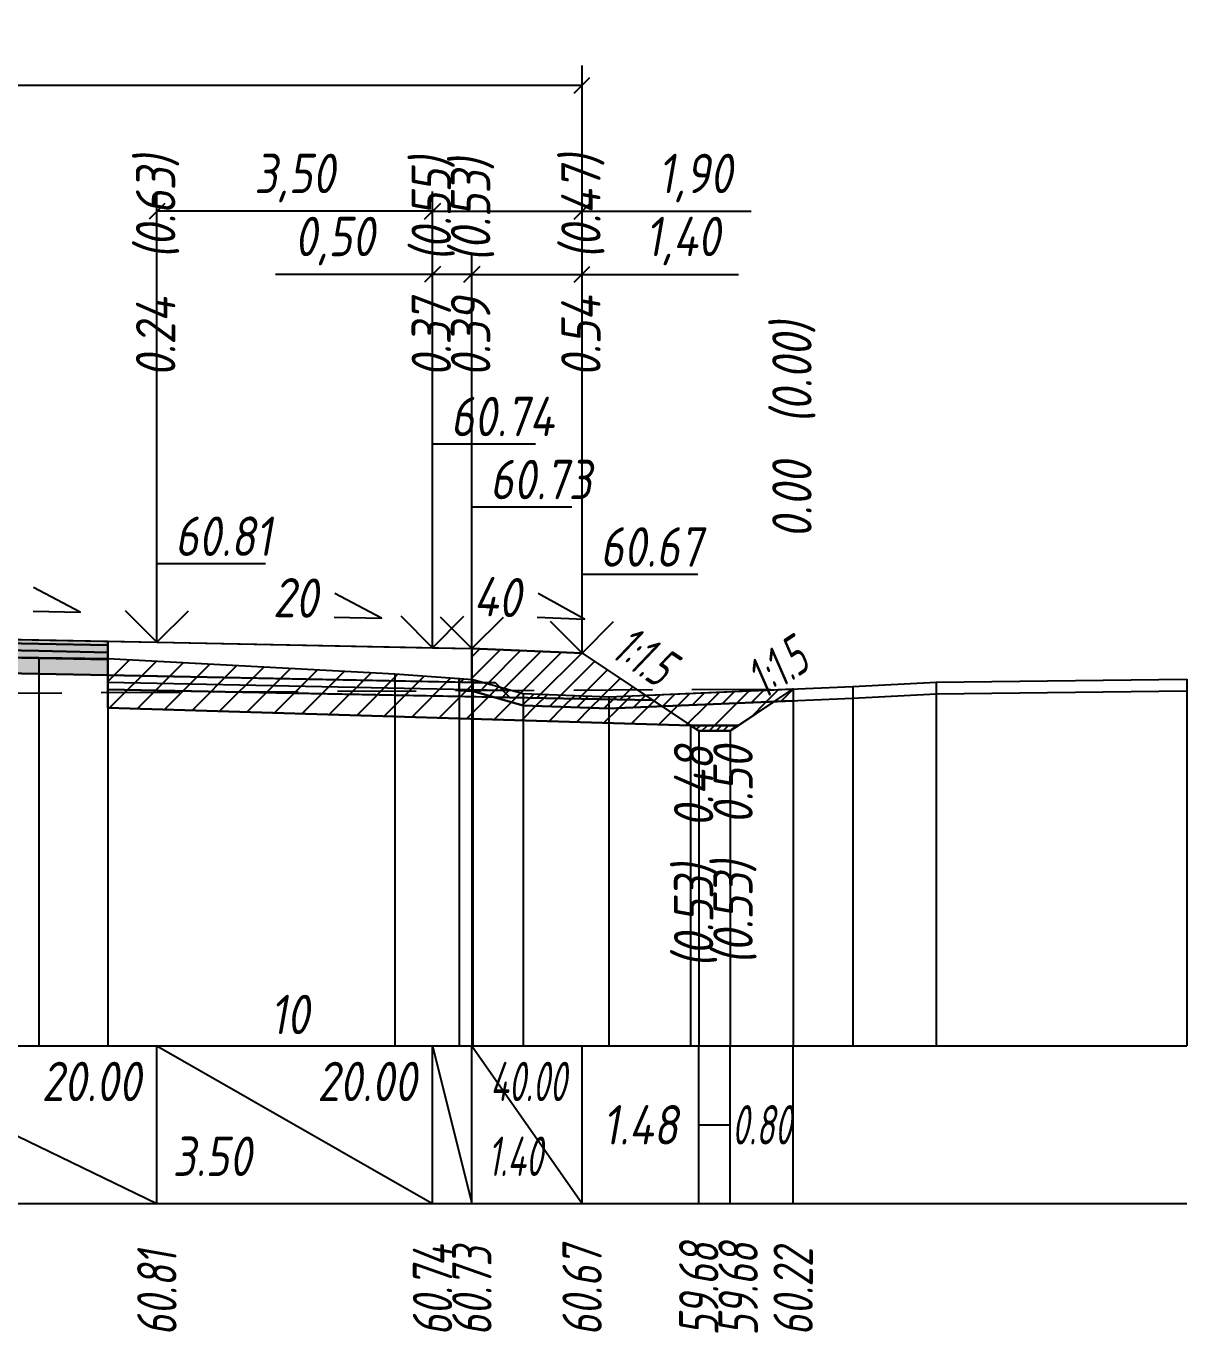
# Model space of a CAD drawing. Extents: x -717 to 1451, y -133302 to 233.
# Drawn here: x 169.5 to 243.2, y -62299.2 to -62216.3 of the extents above; entities that cross this region are included whole.
import ezdxf
from ezdxf.enums import TextEntityAlignment as Align

# ---------------------------------------------------------------- set-up
doc = ezdxf.new("R2010")
doc.units = 0
doc.linetypes.add('штриховая', pattern=[0.75, 0.5, -0.25])
for name, color, linetype in [('Интерполированный поперечник', 2, 'Continuous'), ('Код_514', 1, 'Continuous'), ('Контур_0', 7, 'Continuous'), ('Контур_2521', 7, 'Continuous'), ('Контур_2564', 7, 'Continuous'), ('Контур_2660', 7, 'Continuous'), ('Контур_2665', 7, 'Continuous'), ('Контур_400', 7, 'Continuous'), ('Контур_508', 7, 'Continuous'), ('Контур_512', 7, 'Continuous'), ('Контур_513', 7, 'Continuous'), ('Контур_818', 7, 'Continuous'), ('Красный поперечник', 1, 'Continuous'), ('Объём_2501', 7, 'Continuous'), ('Объём_2564', 7, 'Continuous'), ('Объём_2650', 7, 'Continuous'), ('Объём_2660', 7, 'Continuous'), ('Объём_2661', 7, 'Continuous'), ('Объём_2662', 7, 'Continuous'), ('Объём_2663', 7, 'Continuous'), ('Объём_2664', 7, 'Continuous'), ('Объём_2665', 7, 'Continuous'), ('Объём_2666', 7, 'Continuous'), ('Объём_2667', 7, 'Continuous'), ('Объём_2668', 7, 'Continuous'), ('Объём_2669', 7, 'Continuous'), ('Объём_2675', 7, 'Continuous'), ('Объём_2753', 7, 'Continuous'), ('Откосы', 7, 'Continuous'), ('Отметки покрытия', 7, 'Continuous'), ('Рабочие отметки', 7, 'Continuous'), ('Рабочие отметки доп.', 7, 'Continuous'), ('Слои выравнивания', 7, 'Continuous'), ('Таблица', 7, 'Continuous'), ('Уклоны проезжей части', 7, 'Continuous'), ('Черный поперечник', 3, 'Continuous')]:
    doc.layers.add(name, color=color, linetype=linetype)
for name, color, linetype, true_color in [('Контур_2540', 2, 'Continuous', 0xffff00), ('Контур_2560', 2, 'Continuous', 0xffff00), ('Контур_2561', 7, 'Continuous', 0xff8040), ('Контур_2562', 3, 'Continuous', 0x00ff00), ('Контур_2563', 7, 'Continuous', 0xff8000), ('Контур_2570', 7, 'Continuous', 0x80ff00), ('Контур_2725', 7, 'Continuous', 0x323232), ('Контур_2736', 4, 'Continuous', 0x00ffff), ('Контур_2737', 4, 'Continuous', 0x00ffff), ('Контур_2738', 4, 'Continuous', 0x00ffff), ('Контур_2739', 4, 'Continuous', 0x00ffff), ('Контур_2741', 4, 'Continuous', 0x00ffff), ('Контур_2742', 4, 'Continuous', 0x00ffff), ('Контур_2743', 4, 'Continuous', 0x00ffff), ('Контур_2744', 7, 'Continuous', 0xa4ffff), ('Контур_2745', 7, 'Continuous', 0xa4ffff), ('Контур_2747', 4, 'Continuous', 0x00ffff), ('Контур_2748', 4, 'Continuous', 0x00ffff), ('Контур_2749', 4, 'Continuous', 0x00ffff), ('Контур_2750', 4, 'Continuous', 0x00ffff), ('Контур_2751', 4, 'Continuous', 0x00ffff), ('Контур_2752', 4, 'Continuous', 0x00ffff), ('Контур_2760', 7, 'Continuous', 0x323232), ('Контур_2761', 7, 'Continuous', 0x323232), ('Контур_2762', 7, 'Continuous', 0x323232), ('Контур_2763', 7, 'Continuous', 0x323232), ('Контур_402', 7, 'Continuous', 0xff6464), ('Контур_703', 4, 'Continuous', 0x00ffff), ('Контур_705', 4, 'Continuous', 0x00ffff), ('Контур_707', 4, 'Continuous', 0x00ffff), ('Контур_720', 131, 'Continuous', 0xaaffff), ('Объём_2500', 7, 'Continuous', 0xc0c0c0), ('Объём_2520', 7, 'Continuous', 0x80ffff), ('Объём_2540', 2, 'Continuous', 0xffff00), ('Объём_2560', 2, 'Continuous', 0xffff00), ('Объём_2561', 7, 'Continuous', 0xff8040), ('Объём_2562', 3, 'Continuous', 0x00ff00), ('Объём_2563', 7, 'Continuous', 0xff8000), ('Объём_2570', 7, 'Continuous', 0x80ff00), ('Объём_2600', 7, 'Continuous', 0x808000), ('Объём_2620', 2, 'Continuous', 0xffff00), ('Объём_2746', 2, 'Continuous', 0xffff00)]:
    doc.layers.add(name, color=color, linetype=linetype, true_color=true_color)
doc.styles.get("Standard").update_dxf_attribs({"font": 'txt', "height": 2.5})
doc.styles.add('М', font='romand.shx', dxfattribs={"width": 0.8, "oblique": 10, "height": 2.5})
doc.dimstyles.new('ISO-25', dxfattribs={"dimtxt": 2.5, "dimasz": 2.5, "dimexe": 1.25, "dimexo": 0.625, "dimtad": 1, "dimtxsty": 'Standard', "dimcen": 2.5, "dimadec": 0, "dimazin": 0, "dimtfac": 1, "dimtmove": 0, "dimatfit": 3, "dimfxl": 1, "dimarcsym": 0})

# ---------------------------------------------------------------- blocks, each defined once
blk = doc.blocks.new('_Oblique')
at = {"color": 0, "linetype": 'ByBlock', "lineweight": -2}
blk.add_line((-0.5, -0.5), (0.5, 0.5), dxfattribs=at)
blk = doc.blocks.new('*D1494')
at = {"color": 0, "lineweight": -2, "transparency": 16777216}
for p, q in [((197.786, -62255.218), (197.786, -62230.778)), ((204.786, -62255.498), (204.786, -62230.778)), ((197.786, -62232.028), (204.786, -62232.028)), ((204.786, -62232.028), (214.723, -62232.028))]:
    blk.add_line(p, q, dxfattribs=at)
at = {"layer": 'Defpoints', "color": 0, "transparency": 16777216}
for p in [(204.786, -62232.028), (197.786, -62255.843), (204.786, -62256.123)]:
    blk.add_point(p, dxfattribs=at)
at = {"color": 0, "lineweight": -2, "transparency": 16777216, "rotation": 180}
blk.add_blockref('_Oblique', (197.786, -62232.028), dxfattribs=at)
at = {"color": 0, "lineweight": -2, "transparency": 16777216}
blk.add_blockref('_Oblique', (204.786, -62232.028), dxfattribs=at)
at = {"color": 0, "transparency": 16777216, "insert": (211.183, -62229.915), "char_height": 2.5, "width": 8.75, "attachment_point": 5, "style": 'М'}
blk.add_mtext('1,40', dxfattribs=at)
blk = doc.blocks.new('*D1496')
at = {"color": 0, "lineweight": -2, "transparency": 16777216}
for p, q in [((195.286, -62255.168), (195.286, -62230.778)), ((197.786, -62255.218), (197.786, -62230.778)), ((195.286, -62232.028), (185.314, -62232.028)), ((197.786, -62232.028), (195.286, -62232.028))]:
    blk.add_line(p, q, dxfattribs=at)
at = {"layer": 'Defpoints', "color": 0, "transparency": 16777216}
for p in [(197.786, -62232.028), (195.286, -62255.793), (197.786, -62255.843)]:
    blk.add_point(p, dxfattribs=at)
at = {"color": 0, "lineweight": -2, "transparency": 16777216, "rotation": 180}
blk.add_blockref('_Oblique', (195.286, -62232.028), dxfattribs=at)
at = {"color": 0, "lineweight": -2, "transparency": 16777216}
blk.add_blockref('_Oblique', (197.786, -62232.028), dxfattribs=at)
at = {"color": 0, "transparency": 16777216, "insert": (189.076, -62229.915), "char_height": 2.5, "width": 9.16667, "attachment_point": 5, "style": 'М'}
blk.add_mtext('0,50', dxfattribs=at)
blk = doc.blocks.new('*D1498')
at = {"color": 0, "lineweight": -2, "transparency": 16777216}
for p, q in [((177.786, -62254.818), (177.786, -62226.778)), ((195.286, -62255.168), (195.286, -62226.778)), ((195.286, -62228.028), (177.786, -62228.028))]:
    blk.add_line(p, q, dxfattribs=at)
at = {"layer": 'Defpoints', "color": 0, "transparency": 16777216}
for p in [(177.786, -62228.028), (177.786, -62255.443), (195.286, -62255.793)]:
    blk.add_point(p, dxfattribs=at)
at = {"color": 0, "lineweight": -2, "transparency": 16777216, "rotation": 180}
blk.add_blockref('_Oblique', (177.786, -62228.028), dxfattribs=at)
at = {"color": 0, "lineweight": -2, "transparency": 16777216}
blk.add_blockref('_Oblique', (195.286, -62228.028), dxfattribs=at)
at = {"color": 0, "transparency": 16777216, "insert": (186.536, -62225.915), "char_height": 2.5, "width": 9.58333, "attachment_point": 5, "style": 'М'}
blk.add_mtext('3,50', dxfattribs=at)
blk = doc.blocks.new('*D1499')
at = {"color": 0, "lineweight": -2, "transparency": 16777216}
for p, q in [((195.286, -62255.168), (195.286, -62226.778)), ((204.786, -62255.498), (204.786, -62226.778)), ((195.286, -62228.028), (204.786, -62228.028)), ((204.786, -62228.028), (215.513, -62228.028))]:
    blk.add_line(p, q, dxfattribs=at)
at = {"layer": 'Defpoints', "color": 0, "transparency": 16777216}
for p in [(195.286, -62228.028), (195.286, -62255.793), (204.786, -62256.123)]:
    blk.add_point(p, dxfattribs=at)
at = {"color": 0, "lineweight": -2, "transparency": 16777216, "rotation": 180}
blk.add_blockref('_Oblique', (195.286, -62228.028), dxfattribs=at)
at = {"color": 0, "lineweight": -2, "transparency": 16777216}
blk.add_blockref('_Oblique', (204.786, -62228.028), dxfattribs=at)
at = {"color": 0, "transparency": 16777216, "insert": (211.973, -62225.915), "char_height": 2.5, "width": 8.75, "attachment_point": 5, "style": 'М'}
blk.add_mtext('1,90', dxfattribs=at)
blk = doc.blocks.new('*D1501')
at = {"color": 0, "lineweight": -2, "transparency": 16777216}
for p, q in [((109.286, -62255.498), (109.286, -62218.778)), ((204.786, -62255.498), (204.786, -62218.778)), ((109.286, -62220.028), (204.786, -62220.028))]:
    blk.add_line(p, q, dxfattribs=at)
at = {"layer": 'Defpoints', "color": 0, "transparency": 16777216}
for p in [(204.786, -62220.028), (109.286, -62256.123), (204.786, -62256.123)]:
    blk.add_point(p, dxfattribs=at)
at = {"color": 0, "lineweight": -2, "transparency": 16777216, "rotation": 180}
blk.add_blockref('_Oblique', (109.286, -62220.028), dxfattribs=at)
at = {"color": 0, "lineweight": -2, "transparency": 16777216}
blk.add_blockref('_Oblique', (204.786, -62220.028), dxfattribs=at)
at = {"color": 0, "transparency": 16777216, "insert": (157.036, -62217.915), "char_height": 2.5, "width": 10.41667, "attachment_point": 5, "style": 'М'}
blk.add_mtext('19,10', dxfattribs=at)

msp = doc.modelspace()

# ---------------------------------------------------------------- hatches: boundary and pattern name
at = {"layer": 'Объём_2563'}
h = msp.add_hatch(dxfattribs=at)
h.set_pattern_fill('ANSI31', color=256, scale=0.3)
h.paths.add_polyline_path([(200.204, -62258.879), (199.286, -62257.961), (197.786, -62257.931), (197.786, -62255.781), (204.786, -62256.061), (209.286, -62259.061)])
at = {"layer": 'Объём_2570'}
h = msp.add_hatch(dxfattribs=at)
h.set_pattern_fill('ANSI31', color=256, scale=0.2)
h.paths.add_polyline_path([(218.186, -62259.089), (206.49, -62259.58), (201.035, -62259.388), (197.845, -62258.486), (196.989, -62258.437), (196.989, -62257.687), (197.845, -62257.736), (201.035, -62258.638), (206.49, -62258.83), (218.186, -62258.339)])
at = {"layer": 'Объём_2600'}
h = msp.add_hatch(dxfattribs=at)
h.set_pattern_fill('ANSI31', color=6, scale=0.4)
h.paths.add_polyline_path([(192.894, -62257.371), (196.989, -62257.687), (196.989, -62258.437), (197.845, -62258.486), (201.035, -62259.388), (206.49, -62259.58), (216.985, -62259.139), (214.712, -62260.655), (211.677, -62260.655), (174.67, -62259.545), (174.67, -62256.402)])
h = msp.add_hatch(dxfattribs=at)
h.set_pattern_fill('HONEY', color=5, scale=0.3)
h.paths.add_polyline_path([(216.985, -62259.139), (218.186, -62258.339), (218.186, -62259.089)])
at = {"layer": 'Объём_2620'}
h = msp.add_hatch(dxfattribs=at)
h.set_pattern_fill('ANSI31', color=2, scale=0.1)
h.paths.add_polyline_path([(211.677, -62260.655), (214.712, -62260.655), (214.195, -62261), (212.195, -62261)])
at = {"layer": 'Слои выравнивания'}
for color, points in [(2, [(157.036, -62254.966), (163.679, -62255.099), (170.289, -62255.231), (174.67, -62255.318), (174.67, -62255.568), (170.289, -62255.481), (163.679, -62255.349), (157.036, -62255.216)]), (3, [(157.036, -62255.216), (163.679, -62255.349), (170.289, -62255.481), (174.67, -62255.568), (174.67, -62256.018), (170.289, -62255.931), (163.679, -62255.799), (157.036, -62255.666)]), (4, [(157.036, -62255.666), (163.679, -62255.799), (170.289, -62255.931), (174.67, -62256.018), (174.67, -62256.468), (170.289, -62256.381), (163.679, -62256.249), (157.036, -62256.116)]), (5, [(157.036, -62256.116), (163.679, -62256.249), (170.289, -62256.381), (174.67, -62256.468), (174.67, -62257.468), (170.289, -62257.381), (163.679, -62257.249), (157.036, -62257.116)])]:
    msp.add_hatch(color=color, dxfattribs=at).paths.add_polyline_path(points)

# ---------------------------------------------------------------- linework, layer by layer
at = {"layer": 'Интерполированный поперечник', "linetype": 'штриховая', "ltscale": 10, "flags": 128}
msp.add_lwpolyline([(91.753, -62258.985), (218.186, -62258.339)], dxfattribs=at)
at = {"layer": 'Код_514'}
for p, q in [((157.036, -62281), (177.786, -62291)), ((177.786, -62291), (177.786, -62281)), ((177.786, -62281), (195.286, -62291)), ((195.286, -62291), (195.286, -62281)), ((195.286, -62281), (197.786, -62291)), ((197.786, -62291), (197.786, -62281)), ((197.786, -62281), (204.786, -62291)), ((204.786, -62291), (204.786, -62281)), ((212.195, -62291), (212.195, -62281)), ((214.195, -62291), (214.195, -62281)), ((218.186, -62291), (218.186, -62281)), ((212.195, -62286), (214.195, -62286))]:
    msp.add_line(p, q, dxfattribs=at)
at = {"layer": 'Контур_0', "flags": 128}
for points in [[(174.67, -62255.318), (197.786, -62255.781), (197.786, -62257.931), (174.67, -62257.468), (174.67, -62255.318), (174.67, -62255.318)], [(204.786, -62256.061), (208.279, -62258.39), (208.279, -62258.39), (208.279, -62258.39), (208.279, -62258.39), (208.279, -62258.39), (208.279, -62258.39), (208.279, -62258.39), (208.279, -62258.39), (208.279, -62258.39), (208.279, -62258.39), (208.279, -62258.39), (208.279, -62258.39), (208.279, -62258.39), (208.279, -62258.39), (212.195, -62261)], [(204.786, -62256.061), (208.279, -62258.39), (208.279, -62258.39), (208.279, -62258.39), (208.279, -62258.39), (208.279, -62258.39), (208.279, -62258.39), (208.279, -62258.39), (208.279, -62258.39), (208.279, -62258.39), (208.279, -62258.39), (208.279, -62258.39), (208.279, -62258.39), (208.279, -62258.39), (208.279, -62258.39), (212.195, -62261), (214.195, -62261), (218.186, -62258.339), (218.186, -62258.339), (218.186, -62258.339), (218.186, -62258.339), (218.186, -62258.339), (218.186, -62258.339), (218.186, -62258.339), (218.186, -62258.339), (218.186, -62258.339), (218.186, -62258.339), (218.186, -62258.339), (218.186, -62258.339), (218.186, -62258.339)], [(177.786, -62257.531), (199.286, -62257.961), (200.204, -62258.879), (174.67, -62258.368), (174.67, -62257.468), (177.786, -62257.531), (177.786, -62257.531)], [(197.786, -62257.931), (199.286, -62257.961), (200.204, -62258.879), (209.286, -62259.061)]]:
    msp.add_lwpolyline(points, dxfattribs=at)
at = {"layer": 'Контур_2521', "color": 250, "flags": 128}
msp.add_lwpolyline([(174.67, -62257.918), (199.745, -62258.42)], dxfattribs=at)
at = {"layer": 'Контур_2540', "flags": 128}
msp.add_lwpolyline([(177.786, -62258.431), (209.286, -62259.061), (211.677, -62260.655), (174.67, -62259.545), (174.67, -62258.368), (177.786, -62258.431), (177.786, -62258.431)], dxfattribs=at)
at = {"layer": 'Контур_2560', "flags": 128}
msp.add_lwpolyline([(197.786, -62255.781), (204.786, -62256.061), (204.786, -62256.061), (204.786, -62256.061)], dxfattribs=at)
at = {"layer": 'Контур_2561', "flags": 128}
msp.add_lwpolyline([(197.786, -62255.781), (197.786, -62255.781), (204.786, -62256.061), (204.786, -62256.061), (197.786, -62255.781)], dxfattribs=at)
at = {"layer": 'Контур_2562', "flags": 128}
msp.add_lwpolyline([(204.786, -62256.061), (204.786, -62256.061), (204.786, -62256.061), (204.786, -62256.061), (204.786, -62256.061)], dxfattribs=at)
at = {"layer": 'Контур_2563', "flags": 128}
msp.add_lwpolyline([(200.204, -62258.879), (199.286, -62257.961), (197.786, -62257.931), (197.786, -62255.781), (204.786, -62256.061), (209.286, -62259.061), (200.204, -62258.879), (200.204, -62258.879)], dxfattribs=at)
at = {"layer": 'Контур_2564', "flags": 128}
msp.add_lwpolyline([(197.786, -62255.781), (204.786, -62256.061)], dxfattribs=at)
at = {"layer": 'Контур_2570', "flags": 128}
msp.add_lwpolyline([(157.036, -62256.157), (170.289, -62256.34), (174.67, -62256.402), (192.894, -62257.371), (196.989, -62257.687), (196.989, -62258.437), (197.845, -62258.486), (201.035, -62259.388), (206.49, -62259.58), (221.965, -62258.93), (227.275, -62258.657), (243.186, -62258.469)], dxfattribs=at)
at = {"layer": 'Контур_2660', "flags": 128}
msp.add_lwpolyline([(174.67, -62259.545), (211.677, -62260.655)], dxfattribs=at)
at = {"layer": 'Контур_2665', "flags": 128}
msp.add_lwpolyline([(204.786, -62256.061), (204.786, -62256.061)], dxfattribs=at)
at = {"layer": 'Контур_2725', "flags": 128}
msp.add_lwpolyline([(129.425, -62257.668), (136.286, -62257.531), (147.505, -62257.306), (152.118, -62257.214), (155.828, -62257.14), (157.036, -62257.116), (163.679, -62257.249), (170.289, -62257.381), (174.67, -62257.468)], dxfattribs=at)
at = {"layer": 'Контур_2736', "flags": 128}
for points in [[(204.786, -62256.061), (208.279, -62258.39)], [(208.279, -62258.39), (212.195, -62261)]]:
    msp.add_lwpolyline(points, dxfattribs=at)
at = {"layer": 'Контур_2737', "flags": 128}
msp.add_lwpolyline([(208.279, -62258.39), (208.279, -62258.39)], dxfattribs=at)
at = {"layer": 'Контур_2738', "flags": 128}
msp.add_lwpolyline([(208.279, -62258.39), (208.279, -62258.39)], dxfattribs=at)
at = {"layer": 'Контур_2739', "flags": 128}
msp.add_lwpolyline([(208.279, -62258.39), (208.279, -62258.39)], dxfattribs=at)
at = {"layer": 'Контур_2741', "flags": 128}
msp.add_lwpolyline([(218.186, -62258.339), (218.186, -62258.339)], dxfattribs=at)
at = {"layer": 'Контур_2742', "flags": 128}
msp.add_lwpolyline([(218.186, -62258.339), (218.186, -62258.339)], dxfattribs=at)
at = {"layer": 'Контур_2743', "flags": 128}
msp.add_lwpolyline([(218.186, -62258.339), (218.186, -62258.339)], dxfattribs=at)
at = {"layer": 'Контур_2744', "flags": 128}
msp.add_lwpolyline([(218.186, -62258.339), (218.186, -62258.339)], dxfattribs=at)
msp.add_lwpolyline([(218.186, -62258.339), (218.186, -62258.339)], dxfattribs=at)
msp.add_lwpolyline([(218.186, -62258.339), (218.186, -62258.339)], dxfattribs=at)
msp.add_lwpolyline([(218.186, -62258.339), (218.186, -62258.339)], dxfattribs=at)
msp.add_lwpolyline([(218.186, -62258.339), (218.186, -62258.339)], dxfattribs=at)
msp.add_lwpolyline([(218.186, -62258.339), (218.186, -62258.339)], dxfattribs=at)
at = {"layer": 'Контур_2745', "flags": 128}
msp.add_lwpolyline([(208.279, -62258.39), (208.279, -62258.39)], dxfattribs=at)
msp.add_lwpolyline([(208.279, -62258.39), (208.279, -62258.39)], dxfattribs=at)
msp.add_lwpolyline([(208.279, -62258.39), (208.279, -62258.39)], dxfattribs=at)
msp.add_lwpolyline([(208.279, -62258.39), (208.279, -62258.39)], dxfattribs=at)
msp.add_lwpolyline([(208.279, -62258.39), (208.279, -62258.39)], dxfattribs=at)
msp.add_lwpolyline([(208.279, -62258.39), (208.279, -62258.39)], dxfattribs=at)
at = {"layer": 'Контур_2747', "flags": 128}
msp.add_lwpolyline([(208.279, -62258.39), (208.279, -62258.39)], dxfattribs=at)
at = {"layer": 'Контур_2748', "flags": 128}
msp.add_lwpolyline([(208.279, -62258.39), (208.279, -62258.39)], dxfattribs=at)
at = {"layer": 'Контур_2749', "flags": 128}
msp.add_lwpolyline([(208.279, -62258.39), (208.279, -62258.39)], dxfattribs=at)
at = {"layer": 'Контур_2750', "flags": 128}
msp.add_lwpolyline([(218.186, -62258.339), (218.186, -62258.339)], dxfattribs=at)
at = {"layer": 'Контур_2751', "flags": 128}
msp.add_lwpolyline([(218.186, -62258.339), (218.186, -62258.339)], dxfattribs=at)
at = {"layer": 'Контур_2752', "flags": 128}
msp.add_lwpolyline([(218.186, -62258.339), (218.186, -62258.339)], dxfattribs=at)
at = {"layer": 'Контур_2760', "flags": 128}
msp.add_lwpolyline([(129.425, -62255.518), (136.286, -62255.381), (147.505, -62255.156), (152.118, -62255.064), (155.828, -62254.99), (157.036, -62254.966), (163.679, -62255.099), (170.289, -62255.231), (174.67, -62255.318)], dxfattribs=at)
at = {"layer": 'Контур_2761', "flags": 128}
msp.add_lwpolyline([(129.425, -62255.768), (136.286, -62255.631), (147.505, -62255.406), (152.118, -62255.314), (155.828, -62255.24), (157.036, -62255.216), (163.679, -62255.349), (170.289, -62255.481), (174.67, -62255.568)], dxfattribs=at)
at = {"layer": 'Контур_2762', "flags": 128}
msp.add_lwpolyline([(129.425, -62256.218), (136.286, -62256.081), (147.505, -62255.856), (152.118, -62255.764), (155.828, -62255.69), (157.036, -62255.666), (163.679, -62255.799), (170.289, -62255.931), (174.67, -62256.018)], dxfattribs=at)
at = {"layer": 'Контур_2763', "flags": 128}
msp.add_lwpolyline([(129.425, -62256.668), (136.286, -62256.531), (147.505, -62256.306), (152.118, -62256.214), (155.828, -62256.14), (157.036, -62256.116), (163.679, -62256.249), (170.289, -62256.381), (174.67, -62256.468)], dxfattribs=at)
at = {"layer": 'Контур_400', "flags": 128}
msp.add_lwpolyline([(157.036, -62254.966), (177.786, -62255.381), (195.286, -62255.731), (195.286, -62255.731), (195.286, -62255.731), (195.286, -62255.731), (195.286, -62255.731), (195.286, -62255.731), (197.786, -62255.781)], dxfattribs=at)
at = {"layer": 'Контур_402', "flags": 128}
msp.add_lwpolyline([(105, -62260.577), (129.425, -62259.844), (129.425, -62257.668), (157.036, -62257.116), (174.67, -62257.468), (174.67, -62259.545), (211.677, -62260.655)], dxfattribs=at)
at = {"layer": 'Контур_508', "flags": 128}
msp.add_lwpolyline([(105, -62260.577), (129.425, -62259.844), (129.425, -62257.668), (157.036, -62257.116), (174.67, -62257.468), (174.67, -62259.545), (211.677, -62260.655), (212.195, -62261), (214.195, -62261), (218.186, -62258.339)], dxfattribs=at)
at = {"layer": 'Контур_512', "flags": 128}
msp.add_lwpolyline([(174.67, -62259.545), (211.677, -62260.655), (212.195, -62261), (214.195, -62261), (218.186, -62258.339)], dxfattribs=at)
at = {"layer": 'Контур_513', "flags": 128}
msp.add_lwpolyline([(105, -62260.577), (129.425, -62259.844), (129.425, -62257.668), (157.036, -62257.116), (174.67, -62257.468), (174.67, -62259.545), (211.677, -62260.655), (212.195, -62261), (214.195, -62261), (218.186, -62258.339)], dxfattribs=at)
at = {"layer": 'Контур_703', "flags": 128}
msp.add_lwpolyline([(204.786, -62256.061), (208.279, -62258.39)], dxfattribs=at)
at = {"layer": 'Контур_705', "flags": 128}
msp.add_lwpolyline([(208.279, -62258.39), (208.279, -62258.39)], dxfattribs=at)
at = {"layer": 'Контур_707', "flags": 128}
msp.add_lwpolyline([(214.195, -62261), (218.186, -62258.339)], dxfattribs=at)
at = {"layer": 'Контур_720', "flags": 128}
msp.add_lwpolyline([(212.195, -62261), (214.195, -62261)], dxfattribs=at)
at = {"layer": 'Контур_818', "flags": 128}
msp.add_lwpolyline([(105, -62258.529), (105.076, -62258.523), (105.076, -62257.773), (110.098, -62257.487), (129.425, -62256.551), (147.505, -62256.178), (152.118, -62256.088), (157.036, -62256.157), (170.289, -62256.34), (174.67, -62256.402), (192.894, -62257.371), (196.989, -62257.687), (196.989, -62258.437), (197.845, -62258.486), (201.035, -62259.388), (206.49, -62259.58), (218.186, -62259.089)], dxfattribs=at)
at = {"layer": 'Красный поперечник'}
for p, q in [((157.036, -62254.966), (177.786, -62255.381)), ((177.786, -62255.381), (195.286, -62255.731)), ((195.286, -62255.731), (197.786, -62255.781)), ((197.786, -62255.781), (204.786, -62256.061)), ((204.786, -62256.061), (212.195, -62261)), ((214.195, -62261), (218.186, -62258.339)), ((218.186, -62258.339), (218.186, -62281)), ((174.67, -62259.545), (174.67, -62281)), ((211.677, -62260.655), (211.677, -62281)), ((212.195, -62261), (212.195, -62281)), ((212.195, -62261), (214.195, -62261)), ((214.195, -62261), (214.195, -62281))]:
    msp.add_line(p, q, dxfattribs=at)
at = {"layer": 'Объём_2500', "flags": 128}
msp.add_lwpolyline([(174.67, -62255.318), (197.786, -62255.781), (197.786, -62257.931), (174.67, -62257.468), (174.67, -62255.318), (174.67, -62255.318)], dxfattribs=at)
at = {"layer": 'Объём_2501', "flags": 128}
msp.add_lwpolyline([(157.036, -62254.966), (177.786, -62255.381), (195.286, -62255.731), (195.286, -62255.731), (195.286, -62255.731), (195.286, -62255.731), (195.286, -62255.731), (195.286, -62255.731), (197.786, -62255.781)], dxfattribs=at)
at = {"layer": 'Объём_2520', "color": 250, "flags": 128}
msp.add_lwpolyline([(177.786, -62257.531), (199.286, -62257.961), (200.204, -62258.879), (174.67, -62258.368), (174.67, -62257.468), (177.786, -62257.531), (177.786, -62257.531)], dxfattribs=at)
at = {"layer": 'Объём_2540', "flags": 128}
msp.add_lwpolyline([(177.786, -62258.431), (209.286, -62259.061), (211.677, -62260.655), (174.67, -62259.545), (174.67, -62258.368), (177.786, -62258.431), (177.786, -62258.431)], dxfattribs=at)
at = {"layer": 'Объём_2560', "flags": 128}
msp.add_lwpolyline([(197.786, -62255.781), (204.786, -62256.061), (204.786, -62256.061), (204.786, -62256.061)], dxfattribs=at)
at = {"layer": 'Объём_2561', "flags": 128}
msp.add_lwpolyline([(197.786, -62255.781), (197.786, -62255.781), (204.786, -62256.061), (204.786, -62256.061), (197.786, -62255.781)], dxfattribs=at)
at = {"layer": 'Объём_2562', "flags": 128}
msp.add_lwpolyline([(204.786, -62256.061), (204.786, -62256.061), (204.786, -62256.061), (204.786, -62256.061), (204.786, -62256.061)], dxfattribs=at)
at = {"layer": 'Объём_2563', "color": 250, "flags": 128}
msp.add_lwpolyline([(200.204, -62258.879), (199.286, -62257.961), (197.786, -62257.931), (197.786, -62255.781), (204.786, -62256.061), (209.286, -62259.061), (200.204, -62258.879), (200.204, -62258.879)], dxfattribs=at)
at = {"layer": 'Объём_2564', "flags": 128}
msp.add_lwpolyline([(197.786, -62255.781), (204.786, -62256.061)], dxfattribs=at)
at = {"layer": 'Объём_2570', "flags": 128}
msp.add_lwpolyline([(218.186, -62259.089), (206.49, -62259.58), (201.035, -62259.388), (197.845, -62258.486), (196.989, -62258.437), (196.989, -62257.687), (197.845, -62257.736), (201.035, -62258.638), (206.49, -62258.83), (218.186, -62258.339), (218.186, -62259.089), (218.186, -62259.089)], dxfattribs=at)
at = {"layer": 'Объём_2600', "color": 5, "flags": 128}
msp.add_lwpolyline([(216.985, -62259.139), (218.186, -62258.339), (218.186, -62259.089), (216.985, -62259.139), (216.985, -62259.139)], dxfattribs=at)
at = {"layer": 'Объём_2620', "flags": 128}
msp.add_lwpolyline([(211.677, -62260.655), (214.712, -62260.655), (214.195, -62261), (212.195, -62261), (211.677, -62260.655), (211.677, -62260.655)], dxfattribs=at)
at = {"layer": 'Объём_2650', "color": 6, "flags": 128}
msp.add_lwpolyline([(192.894, -62257.371), (196.989, -62257.687), (196.989, -62258.437), (197.845, -62258.486), (201.035, -62259.388), (206.49, -62259.58), (216.985, -62259.139), (214.712, -62260.655), (211.677, -62260.655), (174.67, -62259.545), (174.67, -62256.402), (192.894, -62257.371), (192.894, -62257.371)], dxfattribs=at)
at = {"layer": 'Объём_2660', "flags": 128}
msp.add_lwpolyline([(174.67, -62259.545), (211.677, -62260.655)], dxfattribs=at)
at = {"layer": 'Объём_2661', "flags": 128}
msp.add_lwpolyline([(204.786, -62256.061), (208.279, -62258.39), (211.677, -62260.655)], dxfattribs=at)
at = {"layer": 'Объём_2662', "flags": 128}
msp.add_lwpolyline([(214.712, -62260.655), (218.186, -62258.339)], dxfattribs=at)
at = {"layer": 'Объём_2663', "flags": 128}
for points in [[(211.677, -62260.655), (212.195, -62261)], [(214.195, -62261), (214.712, -62260.655)]]:
    msp.add_lwpolyline(points, dxfattribs=at)
at = {"layer": 'Объём_2664', "flags": 128}
msp.add_lwpolyline([(212.195, -62261), (214.195, -62261)], dxfattribs=at)
at = {"layer": 'Объём_2665', "flags": 128}
msp.add_lwpolyline([(204.786, -62256.061), (204.786, -62256.061)], dxfattribs=at)
at = {"layer": 'Объём_2666', "flags": 128}
for points in [[(204.786, -62256.061), (208.279, -62258.39)], [(208.279, -62258.39), (211.677, -62260.655)]]:
    msp.add_lwpolyline(points, dxfattribs=at)
at = {"layer": 'Объём_2667', "flags": 128}
for points in [[(208.279, -62258.39), (208.279, -62258.39)], [(218.186, -62258.339), (218.186, -62258.339)]]:
    msp.add_lwpolyline(points, dxfattribs=at)
at = {"layer": 'Объём_2668', "flags": 128}
for points in [[(208.279, -62258.39), (208.279, -62258.39)], [(218.186, -62258.339), (218.186, -62258.339)]]:
    msp.add_lwpolyline(points, dxfattribs=at)
at = {"layer": 'Объём_2669', "flags": 128}
for points in [[(208.279, -62258.39), (208.279, -62258.39)], [(218.186, -62258.339), (218.186, -62258.339)]]:
    msp.add_lwpolyline(points, dxfattribs=at)
at = {"layer": 'Объём_2675', "flags": 128}
for points in [[(208.279, -62258.39), (208.279, -62258.39)], [(208.279, -62258.39), (208.279, -62258.39)], [(208.279, -62258.39), (208.279, -62258.39)], [(208.279, -62258.39), (208.279, -62258.39)], [(208.279, -62258.39), (208.279, -62258.39)], [(208.279, -62258.39), (208.279, -62258.39)], [(218.186, -62258.339), (218.186, -62258.339)], [(218.186, -62258.339), (218.186, -62258.339)], [(218.186, -62258.339), (218.186, -62258.339)], [(218.186, -62258.339), (218.186, -62258.339)], [(218.186, -62258.339), (218.186, -62258.339)], [(218.186, -62258.339), (218.186, -62258.339)]]:
    msp.add_lwpolyline(points, dxfattribs=at)
at = {"layer": 'Объём_2746', "flags": 128}
msp.add_lwpolyline([(196.989, -62258.437), (197.845, -62258.486), (201.035, -62259.388), (206.49, -62259.58), (209.853, -62259.439), (211.677, -62260.655), (174.67, -62259.545), (174.67, -62256.402), (192.894, -62257.371), (196.989, -62257.687), (196.989, -62258.437), (196.989, -62258.437)], dxfattribs=at)
at = {"layer": 'Объём_2753', "flags": 128}
msp.add_lwpolyline([(174.67, -62255.318), (174.67, -62255.318)], dxfattribs=at)
at = {"layer": 'Откосы', "color": 1, "flags": 128}
for points in [[(169.924, -62253.406), (172.923, -62253.466), (169.954, -62251.907)], [(189.049, -62253.789), (192.048, -62253.849), (189.079, -62252.289)], [(201.935, -62253.783), (204.933, -62253.903), (201.995, -62252.284)]]:
    msp.add_lwpolyline(points, dxfattribs=at)
at = {"layer": 'Отметки покрытия', "color": 1}
for p, q in [((195.286, -62255.731), (195.286, -62242.781)), ((195.286, -62242.781), (201.836, -62242.781)), ((197.786, -62255.781), (197.786, -62246.781)), ((197.786, -62246.781), (204.136, -62246.781)), ((177.786, -62255.381), (177.786, -62250.381)), ((177.786, -62250.381), (184.686, -62250.381)), ((204.786, -62256.061), (204.786, -62251.061)), ((204.786, -62251.061), (212.136, -62251.061)), ((177.786, -62255.381), (175.786, -62253.381)), ((177.786, -62255.381), (179.786, -62253.381)), ((195.286, -62255.731), (193.286, -62253.731)), ((195.286, -62255.731), (197.286, -62253.731)), ((197.786, -62255.781), (195.786, -62253.781)), ((197.786, -62255.781), (199.786, -62253.781)), ((204.786, -62256.061), (202.786, -62254.061)), ((204.786, -62256.061), (206.786, -62254.061))]:
    msp.add_line(p, q, dxfattribs=at)
at = {"layer": 'Слои выравнивания'}
for p, q in [((174.67, -62255.318), (174.67, -62281)), ((197.786, -62255.781), (197.786, -62281))]:
    msp.add_line(p, q, dxfattribs=at)
at = {"layer": 'Слои выравнивания', "color": 2, "flags": 128}
msp.add_lwpolyline([(157.036, -62254.966), (163.679, -62255.099), (170.289, -62255.231), (174.67, -62255.318), (174.67, -62255.568), (170.289, -62255.481), (163.679, -62255.349), (157.036, -62255.216)], close=True, dxfattribs=at)
at = {"layer": 'Слои выравнивания', "color": 3, "flags": 128}
msp.add_lwpolyline([(157.036, -62255.216), (163.679, -62255.349), (170.289, -62255.481), (174.67, -62255.568), (174.67, -62256.018), (170.289, -62255.931), (163.679, -62255.799), (157.036, -62255.666)], close=True, dxfattribs=at)
at = {"layer": 'Слои выравнивания', "color": 4, "flags": 128}
msp.add_lwpolyline([(157.036, -62255.666), (163.679, -62255.799), (170.289, -62255.931), (174.67, -62256.018), (174.67, -62256.468), (170.289, -62256.381), (163.679, -62256.249), (157.036, -62256.116)], close=True, dxfattribs=at)
at = {"layer": 'Слои выравнивания', "color": 5, "flags": 128}
msp.add_lwpolyline([(157.036, -62256.116), (163.679, -62256.249), (170.289, -62256.381), (174.67, -62256.468), (174.67, -62257.468), (170.289, -62257.381), (163.679, -62257.249), (157.036, -62257.116)], close=True, dxfattribs=at)
at = {"layer": 'Таблица'}
for p, q in [((80, -62281), (243.186, -62281)), ((80, -62291), (243.186, -62291))]:
    msp.add_line(p, q, dxfattribs=at)
at = {"layer": 'Черный поперечник', "color": 7}
for p, q in [((170.289, -62256.34), (170.289, -62281)), ((174.67, -62256.402), (174.67, -62281)), ((192.894, -62257.371), (192.894, -62281)), ((196.989, -62257.687), (196.989, -62281)), ((197.845, -62257.736), (197.845, -62281)), ((221.965, -62258.18), (221.965, -62281)), ((227.275, -62257.907), (227.275, -62281)), ((243.186, -62257.719), (243.186, -62281)), ((201.035, -62258.638), (201.035, -62281)), ((206.49, -62258.83), (206.49, -62281))]:
    msp.add_line(p, q, dxfattribs=at)
at = {"layer": 'Черный поперечник', "flags": 128}
msp.add_lwpolyline([(80, -62259.299), (81.259, -62259.274), (85.434, -62259.213), (85.628, -62259.212), (91.753, -62258.985), (92.421, -62258.906), (94.785, -62258.663), (105.076, -62257.773), (110.098, -62257.487), (129.425, -62256.551), (147.505, -62256.178), (152.118, -62256.088), (157.036, -62256.157), (170.289, -62256.34), (174.67, -62256.402), (192.894, -62257.371), (196.989, -62257.687), (197.845, -62257.736), (201.035, -62258.638), (206.49, -62258.83), (221.965, -62258.18), (227.275, -62257.907), (243.186, -62257.719)], dxfattribs=at)

# ---------------------------------------------------------------- texts
at = {"layer": 'Код_514', "style": 'М', "oblique": 10}
for s, width, p in [('20.00', 0.8, (176.786, -62282)), ('20.00', 0.8, (194.286, -62282)), ('40.00', 0.6, (203.786, -62282))]:
    msp.add_text(s, height=2.5, dxfattribs=dict(at, width=width)).set_placement(p, align=Align.TOP_RIGHT)
for s, width, p in [('1.48', 0.8, (208.49, -62286)), ('0.80', 0.6, (216.19, -62286))]:
    msp.add_text(s, height=2.5, dxfattribs=dict(at, width=width)).set_placement(p, align=Align.MIDDLE_CENTER)
for s, width, p in [('3.50', 0.8, (178.786, -62290)), ('1.40', 0.6, (198.786, -62290))]:
    msp.add_text(s, height=2.5, dxfattribs=dict(at, width=width)).set_placement(p, align=Align.BOTTOM_LEFT)
at = {"layer": 'Код_514', "style": 'М', "oblique": 10, "width": 0.7}
for s, p in [('60.81', (177.786, -62299.382)), ('60.74', (195.286, -62299.382)), ('60.73', (197.786, -62299.382)), ('60.67', (204.786, -62299.382)), ('59.68', (212.195, -62299.382)), ('59.68', (214.695, -62299.382)), ('60.22', (218.186, -62299.382))]:
    msp.add_text(s, height=2.5, rotation=90, dxfattribs=at).set_placement(p, align=Align.MIDDLE_LEFT)
at = {"layer": 'Отметки покрытия', "color": 1, "style": 'М', "oblique": 10, "width": 0.8}
for s, p in [('60.74', (196.427, -62243.049)), ('60.73', (198.927, -62247.049)), ('60.81', (178.927, -62250.649)), ('60.67', (205.927, -62251.329))]:
    msp.add_text(s, height=2.5, dxfattribs=at).set_placement(p, align=Align.BOTTOM_LEFT)
at = {"layer": 'Рабочие отметки', "color": 1, "style": 'М', "oblique": 10, "width": 0.8}
for s, p in [('0.37', (195.208, -62238.531)), ('0.39', (197.708, -62238.531)), ('0.24', (177.708, -62238.531)), ('0.54', (204.708, -62238.531)), ('0.00', (218.108, -62248.77))]:
    msp.add_text(s, height=2.5, rotation=90, dxfattribs=at).set_placement(p, align=Align.MIDDLE_LEFT)
for s, p in [('0.48', (211.867, -62261.931)), ('0.50', (214.367, -62261.931))]:
    msp.add_text(s, height=2.5, rotation=90, dxfattribs=at).set_placement(p, align=Align.MIDDLE_RIGHT)
at = {"layer": 'Рабочие отметки доп.', "color": 1, "style": 'М', "oblique": 10, "width": 0.8}
for s, p in [('(0.63)', (177.708, -62231.031)), ('(0.55)', (195.208, -62231.181)), ('(0.53)', (197.708, -62231.231)), ('(0.47)', (204.708, -62231.031)), ('(0.00)', (218.108, -62241.47))]:
    msp.add_text(s, height=2.5, rotation=90, dxfattribs=at).set_placement(p, align=Align.MIDDLE_LEFT)
for p in [(211.867, -62269.431), (214.367, -62269.231)]:
    msp.add_text('(0.53)', height=2.5, rotation=90, dxfattribs=at).set_placement(p, align=Align.MIDDLE_RIGHT)
at = {"layer": 'Слои выравнивания', "style": 'М', "oblique": 10, "width": 0.8}
msp.add_text('10', height=2.5, dxfattribs=at).set_placement((186.228, -62281), align=Align.BOTTOM_CENTER)
at = {"layer": 'Уклоны проезжей части', "color": 1, "style": 'М', "oblique": 10}
for s, rotation, width, p in [('20', 358.85423, 0.8, (186.556, -62254.556)), ('40', 357.70938, 0.8, (199.344, -62254.499)), ('1:1.5', 326.30994, 0.6, (207.637, -62257.905)), ('1:1.5', 33.69007, 0.6, (218.286, -62258.631))]:
    msp.add_text(s, height=2.5, rotation=rotation, dxfattribs=dict(at, width=width)).set_placement(p, align=Align.BOTTOM_CENTER)

# ---------------------------------------------------------------- dimensions: what is measured, and where the dimension line sits
at = {"color": 5}
dim = msp.add_linear_dim(base=(204.786, -62220.028), p1=(109.286, -62256.123), p2=(204.786, -62256.123), angle=180, dimstyle='ISO-25', override={"dimasz": 1, "dimlfac": 0.2, "dimzin": 0, "dimtxsty": 'М', "dimblk1": 'Oblique', "dimblk2": 'Oblique', "dimsah": 1}, dxfattribs=at)
dim.commit()
dim.dimension.update_dxf_attribs({"geometry": '*D1501', "text_midpoint": (157.036, -62217.915)})
dim = msp.add_linear_dim(base=(177.786, -62228.028), p1=(195.286, -62255.793), p2=(177.786, -62255.443), dimstyle='ISO-25', override={"dimasz": 1, "dimlfac": 0.2, "dimzin": 0, "dimtxsty": 'М', "dimblk1": 'Oblique', "dimblk2": 'Oblique', "dimsah": 1}, dxfattribs=at)
dim.commit()
dim.dimension.update_dxf_attribs({"geometry": '*D1498', "text_midpoint": (186.536, -62225.915)})
dim = msp.add_linear_dim(base=(195.286, -62228.028), p1=(204.786, -62256.123), p2=(195.286, -62255.793), dimstyle='ISO-25', override={"dimasz": 1, "dimlfac": 0.2, "dimzin": 0, "dimtxsty": 'М', "dimblk1": 'Oblique', "dimblk2": 'Oblique', "dimsah": 1}, dxfattribs=at)
dim.commit()
dim.dimension.update_dxf_attribs({"geometry": '*D1499', "text_midpoint": (211.973, -62228.028), "dimtype": 160})
for base, p1, p2, picture, middle in [((197.786, -62232.028), (195.286, -62255.793), (197.786, -62255.843), '*D1496', (189.076, -62232.028)), ((204.786, -62232.028), (197.786, -62255.843), (204.786, -62256.123), '*D1494', (211.183, -62232.028))]:
    dim = msp.add_linear_dim(base=base, p1=p1, p2=p2, angle=180, dimstyle='ISO-25', override={"dimasz": 1, "dimlfac": 0.2, "dimzin": 0, "dimtxsty": 'М', "dimblk1": 'Oblique', "dimblk2": 'Oblique', "dimsah": 1}, dxfattribs=at)
    dim.commit()
    dim.dimension.update_dxf_attribs({"geometry": picture, "text_midpoint": middle, "dimtype": 160})

doc.saveas('drawing.dxf')
